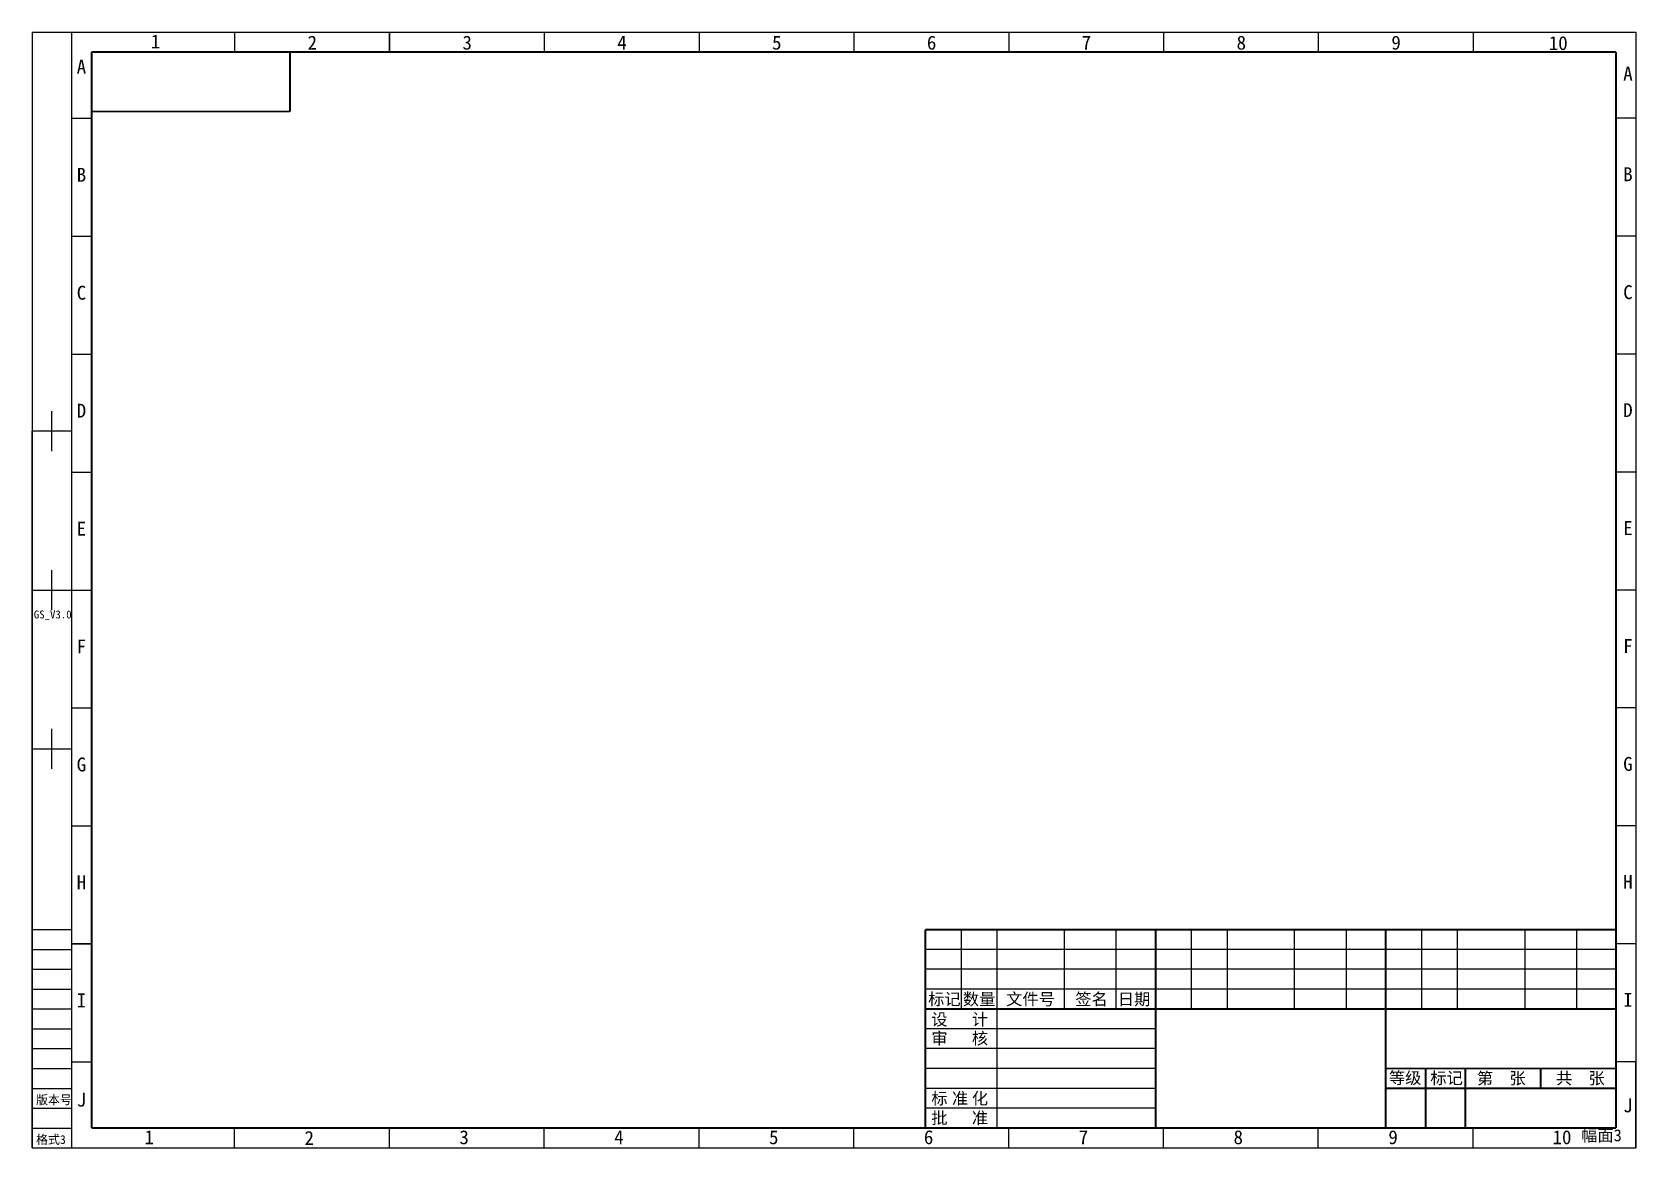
# Model space of a CAD drawing. Header units: inches. Extents: x -404 to 0, y 0 to 281.
import ezdxf

# ---------------------------------------------------------------- set-up
doc = ezdxf.new("R2010")
doc.units = ezdxf.units.IN
doc.header["$MEASUREMENT"] = 0
doc.styles.get("Standard").update_dxf_attribs({"font": 'simfang_1.ttf'})

# ---------------------------------------------------------------- blocks, each defined once
blk = doc.blocks.new('电路图A3')
for p, q in [((0, 281), (0, 0)), ((0, 0), (0, 150)), ((0, 0), (0, 110)), ((0, 55), (10, 55)), ((0, 50), (10, 50)), ((0, 45), (10, 45)), ((0, 40), (10, 40)), ((0, 35), (10, 35)), ((0, 30), (0, 30)), ((0, 30), (10, 30)), ((0, 25), (0, 25)), ((0, 25), (10, 25)), ((0, 20), (10, 20)), ((0, 15), (10, 15)), ((0, 10), (10, 10)), ((0, 0), (0, 5)), ((0, 5), (10, 5)), ((0, 0), (404, 0)), ((20, 0), (65, 0)), ((20, 0), (60, 0)), ((20, 0), (40, 0))]:
    blk.add_line(p, q)
at = {"lineweight": 25}
for p, q in [((0, 281), (404, 281)), ((10, 0), (10, 281)), ((51, 281), (51, 276)), ((90, 276), (90, 281)), ((90, 281), (90, 276)), ((129, 281), (129, 276)), ((168, 281), (168, 276)), ((207, 281), (207, 276)), ((246, 281), (246, 276)), ((285, 281), (285, 276)), ((324, 281), (324, 276)), ((363, 281), (363, 276)), ((404, 281), (404, 281)), ((404, 281), (404, 0)), ((15, 276), (15, 276)), ((404, 276), (404, 276)), ((10, 259.3), (15, 259.3)), ((404, 259.3), (399, 259.3)), ((10, 229.6), (15, 229.6)), ((404, 229.6), (399, 229.6)), ((10, 199.9), (15, 199.9)), ((404, 199.9), (399, 199.9)), ((5, 175.5), (5, 185.5)), ((0, 140.5), (0, 180.5)), ((10, 180.5), (0, 180.5)), ((10, 170.2), (15, 170.2)), ((404, 170.2), (399, 170.2)), ((5, 135.5), (5, 145.5)), ((0, 140.5), (10, 140.5)), ((10, 140.5), (15, 140.5)), ((404, 140.5), (399, 140.5)), ((10, 110.8), (15, 110.8)), ((404, 110.8), (399, 110.8)), ((5, 95.5), (5, 105.5)), ((5, 105.5), (5, 105.5)), ((0, 0), (0, 100.5)), ((0, 100.5), (10, 100.5)), ((10, 81.1), (15, 81.1)), ((404, 81.1), (399, 81.1)), ((260, 55), (260, 35)), ((273, 55), (273, 35)), ((292, 55), (292, 35)), ((301, 55), (301, 35)), ((318, 35), (318, 55)), ((331, 55), (331, 35)), ((350, 55), (350, 35)), ((359, 55), (359, 35)), ((376, 55), (376, 35)), ((389, 55), (389, 35)), ((10, 21.7), (10, 51.4)), ((10, 21.7), (10, 51.4)), ((15, 51.4), (10, 51.4)), ((10, 51.4), (15, 51.4)), ((404, 51.4), (399, 51.4)), ((404, 51.4), (399, 51.4)), ((361.68, 35), (380.68, 35)), ((10, 0), (10, 21.7)), ((10, 21.7), (15, 21.7)), ((404, 21.7), (399, 21.7)), ((404, 0), (404, 21.7)), ((15, 5), (15, 5)), ((51, 0), (51, 5)), ((90, 0), (90, 5)), ((90, 0), (90, 5)), ((129, 0), (129, 5)), ((168, 0), (168, 5)), ((207, 0), (207, 5)), ((246, 0), (246, 5)), ((285, 0), (285, 5)), ((324, 0), (324, 5)), ((363, 0), (363, 5)), ((0, 0), (10, 0)), ((10, 0), (10, 0)), ((10, 0), (10, 0))]:
    blk.add_line(p, q, dxfattribs=at)
at = {"lineweight": 50, "const_width": 0.5}
for points in [[(15, 276), (15, 5)], [(15, 276), (399, 276)], [(399, 276), (399, 5)], [(65, 261), (15, 261)], [(225, 55), (225, 5)], [(283, 55), (283, 5)], [(225, 35), (341.68, 35)], [(399.1, 35), (341.68, 35)], [(341, 20), (351, 20), (351, 15)], [(15, 5), (399, 5)]]:
    blk.add_lwpolyline(points, dxfattribs=at)
at = {"lineweight": 25, "const_width": 0.5}
for points in [[(65, 261), (65, 276)], [(225, 55), (399, 55)], [(331, 55), (341, 55), (341, 5)], [(341, 35), (341, 20), (399, 20)], [(341, 20), (341, 15), (399, 15)], [(341.03, 20), (351.03, 20), (351.03, 5)], [(351, 20), (361, 20), (361, 5)], [(361, 20), (380, 20), (380, 15)]]:
    blk.add_lwpolyline(points, dxfattribs=at)
for points in [[(234, 55), (234, 35)], [(243, 55), (243, 5)]]:
    blk.add_lwpolyline(points)
at = {"lineweight": 25}
for points in [[(399, 50), (225, 50)], [(399, 45), (225, 45)], [(399, 40), (225, 40)], [(283, 30), (225, 30)], [(283, 25), (225, 25)], [(283, 20), (225, 20)], [(283, 15), (225, 15)], [(283, 10), (225, 10)]]:
    blk.add_lwpolyline(points, dxfattribs=at)
for s, height, p in [('GS_V3.0', 2, (0.44, 133.34)), ('标记', 3, (225.72, 35.97)), ('数量', 3, (234.46, 35.97)), ('文件号', 3, (245.38, 35.97)), ('签名', 3, (262.78, 35.97)), ('日期', 3, (273.5, 35.97)), ('设   计', 3, (226.51, 30.86)), ('审   核', 3, (226.51, 26.09)), ('等级', 3, (341.78, 16.14)), ('标记', 3, (352.22, 16.1)), ('第  张 ', 3, (363.95, 16.05)), ('共  张', 3, (383.88, 16.05)), ('版本号', 2.2, (1, 11)), ('标   化', 3, (226.51, 10.96)), ('准', 3, (231.72, 10.96)), ('批   准', 3, (226.51, 6.05)), ('格式3', 2.2, (1, 1))]:
    blk.add_text(s, height=height).set_placement(p)
at = {"lineweight": 25, "attachment_point": 1}
for s, width, insert, char_height in [('1', 7, (29.93, 280.37), 3.5), ('2', 9, (69.4, 280.09), 3.5), ('3', 9, (108.4, 280.09), 3.5), ('4', 9, (147.4, 280.09), 3.5), ('5', 9, (186.4, 280.09), 3.5), ('6', 9, (225.4, 280.09), 3.5), ('7', 9, (264.4, 280.09), 3.5), ('8', 9, (303.4, 280.09), 3.5), ('9', 9, (342.4, 280.09), 3.5), ('10', 10, (382.05, 279.98), 3.5), ('A', 7, (11.24, 274.02), 3.5), ('A', 12, (400.8, 272.3), 3.5), ('B', 6, (11.24, 246.81), 3.5), ('B', 26, (400.8, 246.95), 3.5), ('C', 6, (11.24, 217.11), 3.5), ('C', 26, (400.8, 217.25), 3.5), ('D', 6, (11.24, 187.41), 3.5), ('D', 26, (400.8, 187.55), 3.5), ('E', 6, (11.24, 157.71), 3.5), ('E', 26, (400.8, 157.85), 3.5), ('F', 6, (11.24, 128.01), 3.5), ('F', 26, (400.8, 128.15), 3.5), ('G', 6, (11.24, 98.31), 3.5), ('G', 26, (400.8, 98.45), 3.5), ('H', 26, (400.8, 68.75), 3.5), ('H', 6, (11.24, 68.61), 3.5), ('I', 6, (11.24, 38.91), 3.5), ('I', 26, (400.8, 39.05), 3.5), ('J', 14, (11.24, 13.9), 3.5), ('J', 24, (400.8, 12.47), 3.5), ('1', 43, (28.29, 4.44), 3.5), ('2', 8, (68.64, 4.26), 3.5), ('3', 8, (107.64, 4.44), 3.5), ('4', 8, (146.64, 4.44), 3.5), ('5', 8, (185.64, 4.44), 3.5), ('6', 8, (224.64, 4.44), 3.5), ('7', 8, (263.64, 4.44), 3.5), ('8', 8, (302.64, 4.44), 3.5), ('9', 8, (341.64, 4.44), 3.5), ('10', 8, (383, 4.44), 3.5), ('幅面3', 45, (390.22, 4.68), 3)]:
    blk.add_mtext_dynamic_manual_height_columns(s, width=width, gutter_width=22.5, heights=[0], dxfattribs=dict(at, insert=insert, char_height=char_height))

msp = doc.modelspace()

# ---------------------------------------------------------------- block references
msp.add_blockref('电路图A3', (-404, 0))

doc.saveas('drawing.dxf')
